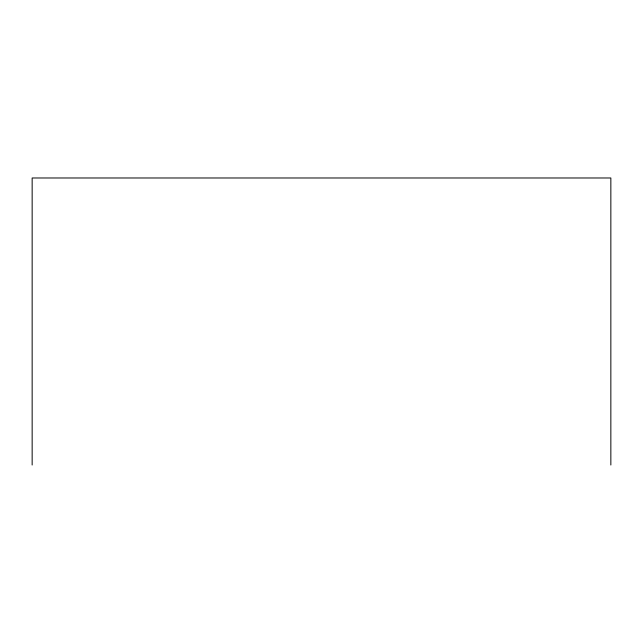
<?xml version="1.0" encoding="UTF-8"?>
<svg xmlns="http://www.w3.org/2000/svg" width="643" height="643" viewBox="0 0 643 643"><rect width="100%" height="100%" fill="white"/><g stroke="black" fill="none" stroke-linecap="round" stroke-linejoin="round"><path stroke-width="0.96" d="M610.85 465.018L610.85 177.982L32.15 177.982L32.15 465.018"/></g></svg>
